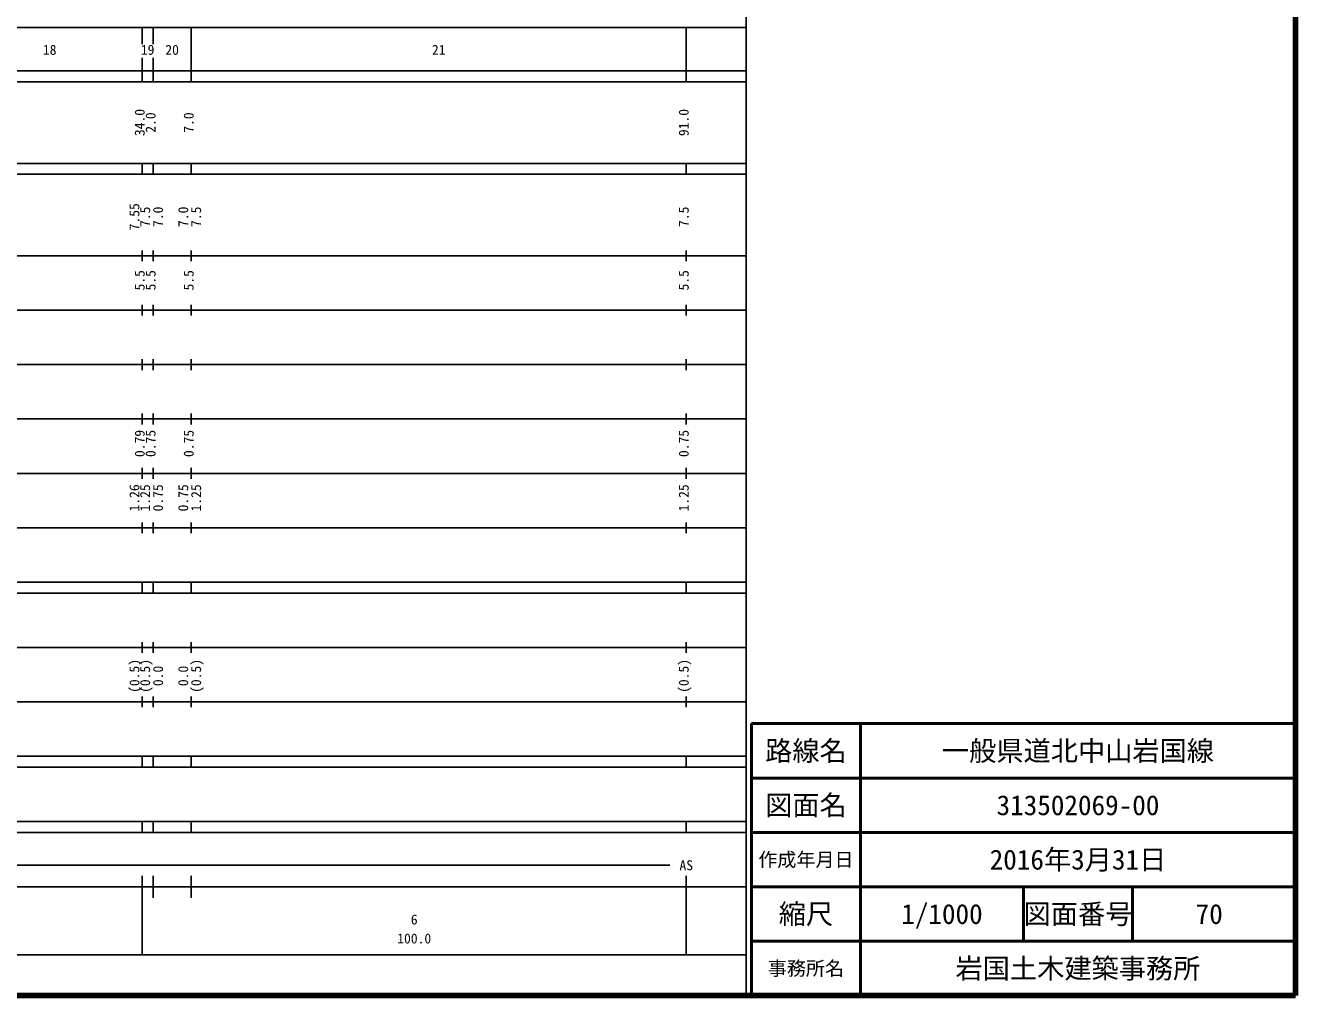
# Model space of a CAD drawing. Units: millimetres on the paper, enlarged 1000 times. Extents: x 40000 to 680000, y 20000 to 380000.
# Drawn here: x 446532 to 680000, y 20000 to 198357 of the extents above; entities that cross this region are included whole.
import ezdxf
from ezdxf.enums import TextEntityAlignment as Align

# ---------------------------------------------------------------- set-up
doc = ezdxf.new("R2010")
doc.units = ezdxf.units.MM
doc.header["$LTSCALE"] = 1000
for name, color, linetype, lineweight in [('M-TTL', 2, 'Continuous', 140), ('M-TTL-BAND', 7, 'Continuous', 25), ('M-TTL-FRAM', 2, 'Continuous', 50), ('M-TTL-LINE', 7, 'Continuous', 50)]:
    doc.layers.add(name, color=color, linetype=linetype, lineweight=lineweight)
doc.layers.add('M-TTL-TXT', color=7, linetype='Continuous')
doc.styles.add('ＭＳ ゴシック', font='')
doc.styles.get('ＭＳ ゴシック').set_extended_font_data('MS Gothic')

msp = doc.modelspace()

# ---------------------------------------------------------------- linework, layer by layer
at = {"layer": 'M-TTL'}
for p, q in [((680000, 20000), (680000, 380000)), ((40000, 20000), (680000, 20000))]:
    msp.add_line(p, q, dxfattribs=at)
at = {"layer": 'M-TTL-BAND'}
for p, q in [((579000, 20000), (579000, 370000)), ((68000, 198000), (579000, 198000)), ((468000, 194905), (468000, 198000)), ((470000, 194905), (470000, 198000)), ((477000, 188000), (477000, 198000)), ((568000, 188000), (568000, 198000)), ((468000, 188000), (468000, 192405)), ((470000, 188000), (470000, 192405)), ((40000, 190000), (579000, 190000)), ((40000, 188000), (579000, 188000)), ((40000, 173000), (579000, 173000)), ((468000, 171000), (468000, 173000)), ((470000, 171000), (470000, 173000)), ((477000, 171000), (477000, 173000)), ((568000, 171000), (568000, 173000)), ((40000, 171000), (579000, 171000)), ((468000, 155000), (468000, 157000)), ((470000, 155000), (470000, 157000)), ((477000, 155000), (477000, 157000)), ((568000, 155000), (568000, 157000)), ((40000, 156000), (579000, 156000)), ((46000, 146000), (579000, 146000)), ((468000, 145000), (468000, 147000)), ((470000, 145000), (470000, 147000)), ((477000, 145000), (477000, 147000)), ((568000, 145000), (568000, 147000)), ((52000, 136000), (579000, 136000)), ((468000, 135000), (468000, 137000)), ((470000, 135000), (470000, 137000)), ((477000, 135000), (477000, 137000)), ((568000, 135000), (568000, 137000)), ((468000, 125000), (468000, 127000)), ((470000, 125000), (470000, 127000)), ((477000, 125000), (477000, 127000)), ((568000, 125000), (568000, 127000)), ((46000, 126000), (579000, 126000)), ((468000, 115000), (468000, 117000)), ((470000, 115000), (470000, 117000)), ((477000, 115000), (477000, 117000)), ((568000, 115000), (568000, 117000)), ((52000, 116000), (579000, 116000)), ((56750, 106000), (579000, 106000)), ((468000, 105000), (468000, 107000)), ((470000, 105000), (470000, 107000)), ((477000, 105000), (477000, 107000)), ((568000, 105000), (568000, 107000)), ((56750, 96000), (579000, 96000)), ((468000, 94000), (468000, 96000)), ((470000, 94000), (470000, 96000)), ((477000, 94000), (477000, 96000)), ((568000, 94000), (568000, 96000)), ((40000, 94000), (579000, 94000)), ((468000, 83000), (468000, 85000)), ((470000, 83000), (470000, 85000)), ((477000, 83000), (477000, 85000)), ((568000, 83000), (568000, 85000)), ((49000, 84000), (579000, 84000)), ((468000, 73000), (468000, 75000)), ((470000, 73000), (470000, 75000)), ((477000, 73000), (477000, 75000)), ((568000, 73000), (568000, 75000)), ((40000, 74000), (579000, 74000)), ((40000, 64000), (579000, 64000)), ((468000, 62000), (468000, 64000)), ((470000, 62000), (470000, 64000)), ((477000, 62000), (477000, 64000)), ((568000, 62000), (568000, 64000)), ((55250, 62000), (579000, 62000)), ((55250, 52000), (579000, 52000)), ((468000, 50000), (468000, 52000)), ((470000, 50000), (470000, 52000)), ((477000, 50000), (477000, 52000)), ((568000, 50000), (568000, 52000)), ((40000, 50000), (579000, 50000)), ((219500, 44000), (565000, 44000)), ((40000, 40000), (579000, 40000)), ((468000, 27500), (468000, 42000)), ((470000, 38000), (470000, 42000)), ((477000, 38000), (477000, 42000)), ((568000, 27500), (568000, 42000)), ((68000, 27500), (579000, 27500))]:
    msp.add_line(p, q, dxfattribs=at)
at = {"layer": 'M-TTL-FRAM'}
for p, q in [((680000, 70000), (580000, 70000)), ((580000, 70000), (580000, 20000))]:
    msp.add_line(p, q, dxfattribs=at)
at = {"layer": 'M-TTL-LINE'}
for p, q in [((600000, 70000), (600000, 20000)), ((680000, 60000), (580000, 60000)), ((680000, 50000), (580000, 50000)), ((680000, 40000), (580000, 40000)), ((630000, 40000), (630000, 37500)), ((650000, 40000), (650000, 37500)), ((630000, 37500), (630000, 32500)), ((650000, 37500), (650000, 32500)), ((630000, 32500), (630000, 30000)), ((650000, 32500), (650000, 30000)), ((680000, 30000), (580000, 30000))]:
    msp.add_line(p, q, dxfattribs=at)

# ---------------------------------------------------------------- texts
at = {"layer": 'M-TTL-BAND', "style": 'ＭＳ ゴシック'}
for s, p in [('18', (451000, 192405)), ('19', (469000, 192405)), ('20', (473500, 192405)), ('21', (522500, 192405)), ('AS', (568000, 42500)), ('6', (518000, 32523)), ('100.0', (518000, 29033))]:
    msp.add_text(s, height=1833, dxfattribs=at).set_placement(p, align=Align.BOTTOM_CENTER)
for s, p in [('34.0', (469000, 180500)), ('2.0', (471000, 180500)), ('7.0', (478000, 180500)), ('91.0', (569000, 180500)), ('7.55', (468029, 163174)), ('7.5', (470000, 163174)), ('7.0', (472370, 163174)), ('7.0', (477000, 163174)), ('7.5', (479370, 163174)), ('7.5', (569000, 163174)), ('5.5', (469000, 151500)), ('5.5', (471000, 151500)), ('5.5', (478000, 151500)), ('5.5', (569000, 151500)), ('0.79', (469000, 121500)), ('0.75', (471000, 121500)), ('0.75', (478000, 121500)), ('0.75', (569000, 121500)), ('1.26', (468029, 111500)), ('1.25', (470000, 111500)), ('0.75', (472370, 111500)), ('0.75', (477000, 111500)), ('1.25', (479370, 111500)), ('1.25', (569000, 111500)), ('(0.5)', (468029, 78764)), ('(0.5)', (470000, 78764)), ('0.0', (472370, 78764)), ('0.0', (477000, 78764)), ('(0.5)', (479370, 78764)), ('(0.5)', (569000, 78764))]:
    msp.add_text(s, height=1833, rotation=90, dxfattribs=at).set_placement(p, align=Align.BOTTOM_CENTER)
at = {"layer": 'M-TTL-TXT', "style": 'ＭＳ ゴシック'}
for s, height, p in [('路線名', 3666, (590000, 65000)), ('路線名', 3666, (590000, 65000)), ('一般県道北中山岩国線', 3666, (640000, 65000)), ('図面名', 3666, (590000, 55000)), ('図面名', 3666, (590000, 55000)), ('313502069-00', 3666, (640000, 55000)), ('2016年3月31日', 3666, (640000, 45000)), ('作成年月日', 2566, (590000, 45000)), ('作成年月日', 2566, (590000, 45000)), ('縮尺', 3666, (590000, 35000)), ('縮尺', 3666, (590000, 35000)), ('1/1000', 3666, (615000, 35000)), ('図面番号', 3666, (640000, 35000)), ('図面番号', 3666, (640000, 35000)), ('70', 3666, (664125, 35000)), ('事務所名', 2566, (590000, 25000)), ('事務所名', 2566, (590000, 25000)), ('岩国土木建築事務所', 3666, (640000, 25000))]:
    msp.add_text(s, height=height, dxfattribs=at).set_placement(p, align=Align.MIDDLE_CENTER)

doc.saveas('drawing.dxf')
